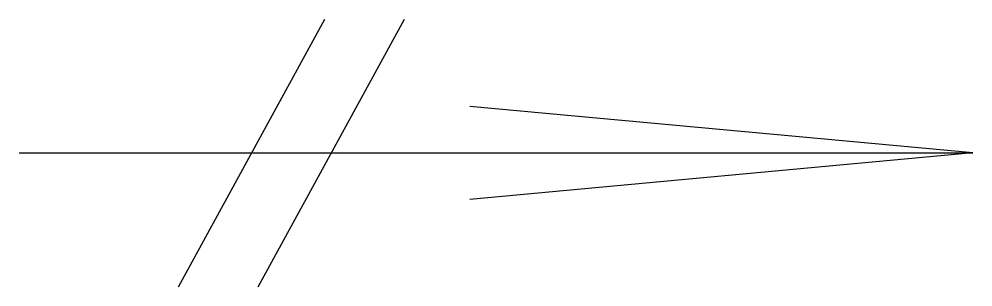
# Model space of a CAD drawing. Header units: metres. Extents: x -22569.7 to -22543.5, y -12385 to -12377.6.
import ezdxf

# ---------------------------------------------------------------- set-up
doc = ezdxf.new("R2010")
doc.units = ezdxf.units.M
doc.layers.add('1', color=7, linetype='Continuous')

msp = doc.modelspace()

# ---------------------------------------------------------------- linework, layer by layer
at = {"layer": '1'}
for p, q in [((-22565.3, -12384.95), (-22561.28, -12377.6)), ((-22563.11, -12384.95), (-22559.09, -12377.6)), ((-22543.47, -12381.27), (-22557.29, -12380)), ((-22569.68, -12381.27), (-22543.47, -12381.27)), ((-22543.47, -12381.27), (-22557.29, -12382.55))]:
    msp.add_line(p, q, dxfattribs=at)

doc.saveas('drawing.dxf')
